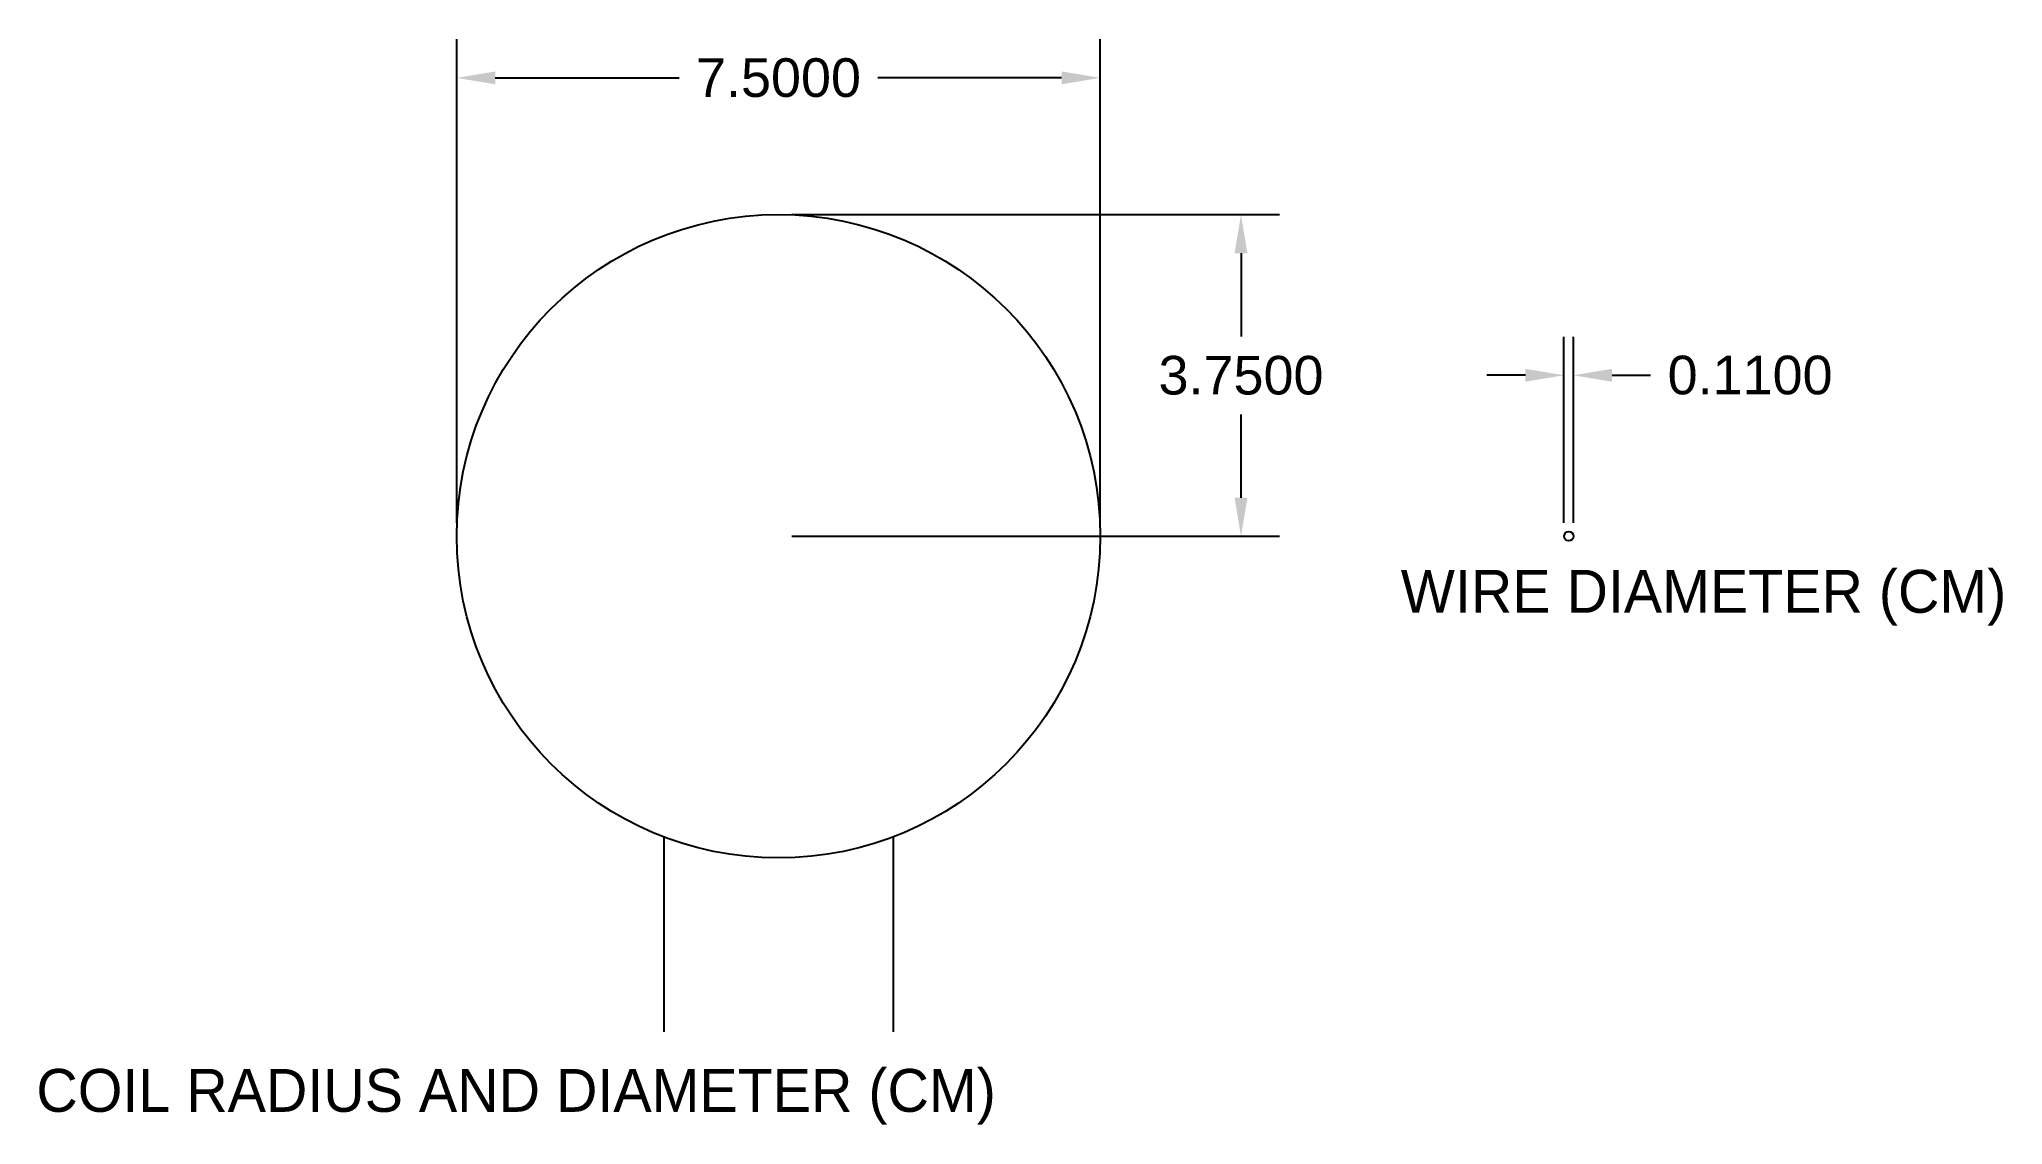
# Model space of a CAD drawing. Header units: inches. Extents: x 15.8 to 38.7, y 11.3 to 24.
import ezdxf

# ---------------------------------------------------------------- set-up
doc = ezdxf.new("R2010")
doc.units = ezdxf.units.IN
doc.header["$MEASUREMENT"] = 0
doc.styles.get("Standard").update_dxf_attribs({"font": 'arial.ttf'})
doc.dimstyles.get("Standard").update_dxf_attribs({"dimtxt": 0.18, "dimasz": 0.18, "dimexe": 0.18, "dimexo": 0.0625, "dimgap": 0.09, "dimtad": 0, "dimtih": 1, "dimtoh": 1, "dimdec": 4, "dimzin": 0, "dimdsep": 46, "dimtxsty": 'Standard', "dimcen": 0.09, "dimadec": 0, "dimazin": 0, "dimtfac": 1, "dimtdec": 4, "dimtofl": 0, "dimtmove": 0, "dimatfit": 3, "dimfxl": 1, "dimtolj": 1, "dimtzin": 0, "dimarcsym": 0})

# ---------------------------------------------------------------- blocks, each defined once
blk = doc.blocks.new('*D1')
at = {"color": 0, "lineweight": -2, "transparency": 16777216}
for p, q in [((20.699, 18.349), (20.699, 23.986)), ((28.199, 18.349), (28.199, 23.986)), ((21.149, 23.536), (23.293, 23.536)), ((27.749, 23.536), (25.606, 23.536))]:
    blk.add_line(p, q, dxfattribs=at)
at = {"color": 0, "transparency": 16777216}
for points in [[(21.149, 23.611), (21.149, 23.461), (20.699, 23.536)], [(27.749, 23.611), (27.749, 23.461), (28.199, 23.536)]]:
    blk.add_solid(points, dxfattribs=at)
at = {"layer": 'Defpoints', "color": 0, "transparency": 16777216}
for p in [(20.699, 23.536), (20.699, 18.192), (28.199, 18.192)]:
    blk.add_point(p, dxfattribs=at)
at = {"color": 0, "transparency": 16777216, "insert": (24.449, 23.536), "char_height": 0.45, "attachment_point": 5}
blk.add_mtext('\\A1;7.5000', dxfattribs=at)
blk = doc.blocks.new('*D2')
at = {"color": 0, "lineweight": -2, "transparency": 16777216}
for p, q in [((24.605, 21.942), (30.289, 21.942)), ((29.839, 21.492), (29.839, 20.522)), ((29.839, 18.642), (29.839, 19.613)), ((24.605, 18.192), (30.289, 18.192))]:
    blk.add_line(p, q, dxfattribs=at)
at = {"color": 0, "transparency": 16777216}
for points in [[(29.764, 21.492), (29.914, 21.492), (29.839, 21.942)], [(29.764, 18.642), (29.914, 18.642), (29.839, 18.192)]]:
    blk.add_solid(points, dxfattribs=at)
at = {"layer": 'Defpoints', "color": 0, "transparency": 16777216}
for p in [(24.449, 21.942), (29.839, 21.942), (24.449, 18.192)]:
    blk.add_point(p, dxfattribs=at)
at = {"color": 0, "transparency": 16777216, "insert": (29.839, 20.067), "char_height": 0.45, "attachment_point": 5}
blk.add_mtext('\\A1;3.7500', dxfattribs=at)
blk = doc.blocks.new('*D4')
at = {"color": 0, "lineweight": -2, "transparency": 16777216}
for p, q in [((33.603, 18.349), (33.603, 20.519)), ((33.713, 18.349), (33.713, 20.519)), ((33.153, 20.069), (32.703, 20.069)), ((34.163, 20.069), (34.613, 20.069))]:
    blk.add_line(p, q, dxfattribs=at)
at = {"color": 0, "transparency": 16777216}
for points in [[(33.153, 20.144), (33.153, 19.994), (33.603, 20.069)], [(34.163, 20.144), (34.163, 19.994), (33.713, 20.069)]]:
    blk.add_solid(points, dxfattribs=at)
at = {"layer": 'Defpoints', "color": 0, "transparency": 16777216}
for p in [(33.713, 20.069), (33.603, 18.192), (33.713, 18.192)]:
    blk.add_point(p, dxfattribs=at)
at = {"color": 0, "transparency": 16777216, "insert": (35.772, 20.069), "char_height": 0.45, "attachment_point": 5}
blk.add_mtext('\\A1;0.1100', dxfattribs=at)

msp = doc.modelspace()

# ---------------------------------------------------------------- linework, layer by layer
for p, q in [((23.11312, 14.68851), (23.11312, 12.4168)), ((25.78526, 14.68851), (25.78526, 12.4168))]:
    msp.add_line(p, q)
for centre, radius in [((24.44919, 18.19242), 3.75), ((33.65842, 18.19242), 0.055)]:
    msp.add_circle(centre, radius)

# ---------------------------------------------------------------- texts
at = {"char_height": 0.5, "attachment_point": 1}
for s, width, heights, insert in [('{\\Fcdm|c0;WIRE DIAMETER (CM) }', 11.5722381, [0.4904], (31.70038, 17.80076)), ('{\\Fcdm|c0;COIL RADIUS AND DIAMETER (CM) }', 17.5703925, [0.64407], (15.80043, 11.98311))]:
    msp.add_mtext_dynamic_manual_height_columns(s, width=width, gutter_width=1, heights=heights, dxfattribs=dict(at, insert=insert))

# ---------------------------------------------------------------- dimensions: what is measured, and where the dimension line sits
for base, p1, p2, picture, middle in [((20.69919, 23.53607), (28.19919, 18.19242), (20.69919, 18.19242), '*D1', (24.44919, 23.53607)), ((33.71342, 20.06926), (33.60342, 18.19242), (33.71342, 18.19242), '*D4', (35.77173, 20.06926))]:
    dim = msp.add_linear_dim(base=base, p1=p1, p2=p2, dimstyle='Standard', override={"dimscale": 2.5})
    dim.commit()
    dim.dimension.update_dxf_attribs({"geometry": picture, "text_midpoint": middle})
dim = msp.add_linear_dim(base=(29.8392, 21.94242), p1=(24.44919, 18.19242), p2=(24.44919, 21.94242), angle=90, dimstyle='Standard', override={"dimscale": 2.5})
dim.commit()
dim.dimension.update_dxf_attribs({"geometry": '*D2', "text_midpoint": (29.8392, 20.06742)})

doc.saveas('drawing.dxf')
